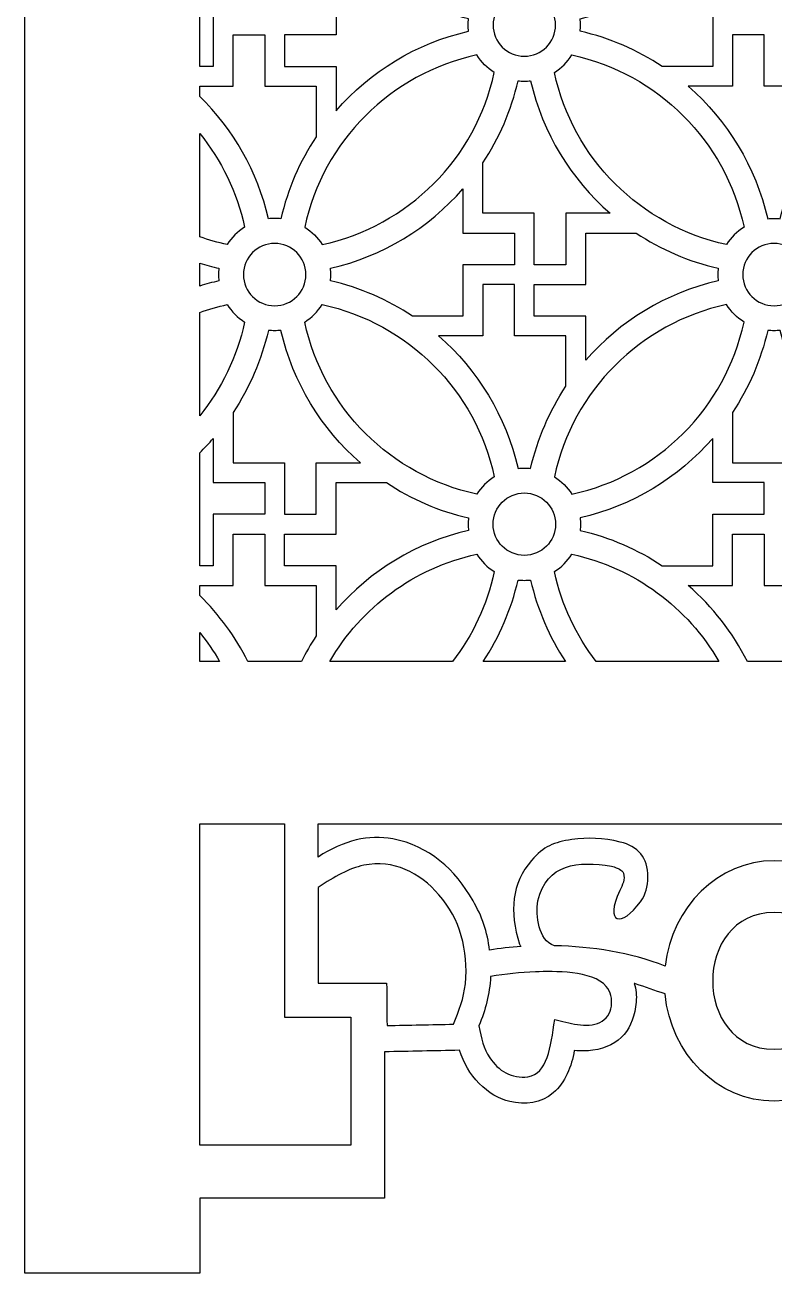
# Model space of a CAD drawing. Header units: centimetres. Extents: x -27 to -22.1, y -9 to 9.
# Drawn here: x -26.999 to -24.545, y -9 to -4.909 of the extents above; entities that cross this region are included whole.
import ezdxf

# ---------------------------------------------------------------- set-up
doc = ezdxf.new("R2010")
doc.units = ezdxf.units.CM
doc.header["$MEASUREMENT"] = 0
doc.layers.add('layer 1', color=7, linetype='Continuous')

msp = doc.modelspace()

# ---------------------------------------------------------------- linework, layer by layer
at = {"layer": 'layer 1', "color": 250}
msp.add_open_spline([(-22.09005, 8.99979), (-23.72641, 8.99979), (-25.36278, 8.99979), (-26.99914, 8.99979), (-26.99914, 8.99979), (-26.99914, 3.5307), (-26.99914, -1.93839), (-26.99914, -7.40747), (-26.99914, -7.40747), (-26.99913, -7.40747), (-26.99911, -7.40747), (-26.9991, -7.40747), (-26.9991, -7.40747), (-26.9991, -7.93839), (-26.9991, -8.4693), (-26.9991, -9.00021), (-26.9991, -9.00021), (-26.80819, -9.00021), (-26.61728, -9.00021), (-26.42637, -9.00021), (-26.42637, -9.00021), (-26.42637, -8.91839), (-26.42637, -8.83657), (-26.42637, -8.75476), (-26.42637, -8.75476), (-26.22443, -8.75476), (-26.02249, -8.75476), (-25.82055, -8.75476), (-25.82055, -8.75476), (-25.82055, -8.59488), (-25.82055, -8.43499), (-25.82055, -8.27511), (-25.82055, -8.27511), (-25.73885, -8.27348), (-25.65716, -8.27186), (-25.57546, -8.27022), (-25.57546, -8.27022), (-25.56095, -8.31159), (-25.54194, -8.34747), (-25.51038, -8.37913), (-25.51038, -8.37913), (-25.47946, -8.41014), (-25.44752, -8.4293), (-25.41001, -8.43803), (-25.41001, -8.43803), (-25.36035, -8.44958), (-25.30792, -8.44455), (-25.26805, -8.40977), (-25.26805, -8.40977), (-25.22948, -8.37612), (-25.20722, -8.32221), (-25.19923, -8.27078), (-25.19923, -8.27078), (-25.17641, -8.27309), (-25.15699, -8.27256), (-25.13868, -8.26993), (-25.13868, -8.26993), (-25.04731, -8.25686), (-25.00416, -8.19905), (-24.99645, -8.11187), (-24.99645, -8.11187), (-24.99455, -8.09051), (-24.99606, -8.06941), (-25.00284, -8.05085), (-25.00284, -8.05085), (-25.00141, -8.05121), (-24.99997, -8.05157), (-24.99854, -8.05193), (-24.99854, -8.05193), (-24.9663, -8.06308), (-24.93405, -8.07422), (-24.90182, -8.08537), (-24.90182, -8.08537), (-24.88247, -8.28292), (-24.72992, -8.43675), (-24.54457, -8.43675), (-24.54457, -8.43675), (-24.35923, -8.43675), (-24.20667, -8.28292), (-24.18733, -8.08537), (-24.18733, -8.08537), (-24.15509, -8.07422), (-24.12285, -8.06308), (-24.09061, -8.05193), (-24.09061, -8.05193), (-24.08918, -8.05157), (-24.08774, -8.05121), (-24.0863, -8.05085), (-24.0863, -8.05085), (-24.09309, -8.06941), (-24.0946, -8.09051), (-24.0927, -8.11187), (-24.0927, -8.11187), (-24.08499, -8.19905), (-24.04183, -8.25686), (-23.95047, -8.26993), (-23.95047, -8.26993), (-23.93216, -8.27256), (-23.91274, -8.27309), (-23.88992, -8.27078), (-23.88992, -8.27078), (-23.88193, -8.32221), (-23.85967, -8.37612), (-23.8211, -8.40977), (-23.8211, -8.40977), (-23.78123, -8.44455), (-23.7288, -8.44958), (-23.67914, -8.43803), (-23.67914, -8.43803), (-23.64162, -8.4293), (-23.60969, -8.41014), (-23.57878, -8.37913), (-23.57878, -8.37913), (-23.5472, -8.34747), (-23.5282, -8.31159), (-23.51369, -8.27022), (-23.51369, -8.27022), (-23.43199, -8.27186), (-23.3503, -8.27348), (-23.26859, -8.27511), (-23.26859, -8.27511), (-23.26859, -8.43499), (-23.26859, -8.59488), (-23.26859, -8.75476), (-23.26859, -8.75476), (-23.06666, -8.75476), (-22.86472, -8.75476), (-22.66277, -8.75476), (-22.66277, -8.75476), (-22.66277, -8.83657), (-22.66277, -8.91839), (-22.66277, -9.00021), (-22.66277, -9.00021), (-22.47186, -9.00021), (-22.28096, -9.00021), (-22.09005, -9.00021), (-22.09005, -9.00021), (-22.09005, -8.4693), (-22.09005, -7.93839), (-22.09005, -7.40747), (-22.09005, -7.40747), (-22.09005, -1.93839), (-22.09005, 3.5307), (-22.09005, 8.99979)], degree=3, knots=[0, 0, 0, 0, 0.027027, 0.027027, 0.027027, 0.027027, 0.0540541, 0.0540541, 0.0540541, 0.0540541, 0.0810811, 0.0810811, 0.0810811, 0.0810811, 0.1081081, 0.1081081, 0.1081081, 0.1081081, 0.1351351, 0.1351351, 0.1351351, 0.1351351, 0.1621622, 0.1621622, 0.1621622, 0.1621622, 0.1891892, 0.1891892, 0.1891892, 0.1891892, 0.2162162, 0.2162162, 0.2162162, 0.2162162, 0.2432432, 0.2432432, 0.2432432, 0.2432432, 0.2702703, 0.2702703, 0.2702703, 0.2702703, 0.2972973, 0.2972973, 0.2972973, 0.2972973, 0.3243243, 0.3243243, 0.3243243, 0.3243243, 0.3513514, 0.3513514, 0.3513514, 0.3513514, 0.3783784, 0.3783784, 0.3783784, 0.3783784, 0.4054054, 0.4054054, 0.4054054, 0.4054054, 0.4324324, 0.4324324, 0.4324324, 0.4324324, 0.4594595, 0.4594595, 0.4594595, 0.4594595, 0.4864865, 0.4864865, 0.4864865, 0.4864865, 0.5135135, 0.5135135, 0.5135135, 0.5135135, 0.5405405, 0.5405405, 0.5405405, 0.5405405, 0.5675676, 0.5675676, 0.5675676, 0.5675676, 0.5945946, 0.5945946, 0.5945946, 0.5945946, 0.6216216, 0.6216216, 0.6216216, 0.6216216, 0.6486486, 0.6486486, 0.6486486, 0.6486486, 0.6756757, 0.6756757, 0.6756757, 0.6756757, 0.7027027, 0.7027027, 0.7027027, 0.7027027, 0.7297297, 0.7297297, 0.7297297, 0.7297297, 0.7567568, 0.7567568, 0.7567568, 0.7567568, 0.7837838, 0.7837838, 0.7837838, 0.7837838, 0.8108108, 0.8108108, 0.8108108, 0.8108108, 0.8378378, 0.8378378, 0.8378378, 0.8378378, 0.8648649, 0.8648649, 0.8648649, 0.8648649, 0.8918919, 0.8918919, 0.8918919, 0.8918919, 0.9189189, 0.9189189, 0.9189189, 0.9189189, 0.9459459, 0.9459459, 0.9459459, 0.9459459, 1, 1, 1, 1], dxfattribs=at)
at = {"layer": 'layer 1', "color": 7}
for points, knots in [([(-26.42641, -4.67528), (-26.42641, -4.79869), (-26.42641, -4.9221), (-26.42641, -5.04552), (-26.42641, -5.04552), (-26.41162, -5.04552), (-26.39682, -5.04552), (-26.38203, -5.04552), (-26.38203, -5.04552), (-26.38203, -4.98929), (-26.38203, -4.93309), (-26.38203, -4.87686), (-26.38203, -4.87686), (-26.32581, -4.87686), (-26.2696, -4.87686), (-26.21339, -4.87686), (-26.21339, -4.87686), (-26.21339, -4.84228), (-26.21339, -4.80769), (-26.21339, -4.7731), (-26.21339, -4.7731), (-26.2696, -4.7731), (-26.32581, -4.7731), (-26.38203, -4.7731), (-26.38203, -4.7731), (-26.38203, -4.7248), (-26.38203, -4.6765), (-26.38203, -4.6282), (-26.38203, -4.6282), (-26.3962, -4.64447), (-26.411, -4.66017), (-26.42641, -4.67528)], [0, 0, 0, 0, 0.1111111, 0.1111111, 0.1111111, 0.1111111, 0.2222222, 0.2222222, 0.2222222, 0.2222222, 0.3333333, 0.3333333, 0.3333333, 0.3333333, 0.4444444, 0.4444444, 0.4444444, 0.4444444, 0.5555556, 0.5555556, 0.5555556, 0.5555556, 0.6666667, 0.6666667, 0.6666667, 0.6666667, 0.7777778, 0.7777778, 0.7777778, 0.7777778, 1, 1, 1, 1]), ([(-24.9108, -5.04552), (-24.85575, -5.04552), (-24.8007, -5.04552), (-24.74566, -5.04552), (-24.74566, -5.04552), (-24.74566, -4.98929), (-24.74566, -4.93309), (-24.74566, -4.87686), (-24.74566, -4.87686), (-24.68946, -4.87686), (-24.63323, -4.87686), (-24.57703, -4.87686), (-24.57703, -4.87686), (-24.57703, -4.84228), (-24.57703, -4.80769), (-24.57703, -4.7731), (-24.57703, -4.7731), (-24.63323, -4.7731), (-24.68946, -4.7731), (-24.74566, -4.7731), (-24.74566, -4.7731), (-24.74566, -4.7248), (-24.74566, -4.6765), (-24.74566, -4.6282), (-24.74566, -4.6282), (-24.85735, -4.75642), (-25.00834, -4.84951), (-25.17984, -4.8887), (-25.17984, -4.8887), (-25.17908, -4.89547), (-25.17869, -4.90234), (-25.17869, -4.9093), (-25.17869, -4.9093), (-25.17869, -4.91627), (-25.17908, -4.92313), (-25.17984, -4.92989), (-25.17984, -4.92989), (-25.08238, -4.95218), (-24.99156, -4.99188), (-24.9108, -5.04552)], [0, 0, 0, 0, 0.0909091, 0.0909091, 0.0909091, 0.0909091, 0.1818182, 0.1818182, 0.1818182, 0.1818182, 0.2727273, 0.2727273, 0.2727273, 0.2727273, 0.3636364, 0.3636364, 0.3636364, 0.3636364, 0.4545455, 0.4545455, 0.4545455, 0.4545455, 0.5454545, 0.5454545, 0.5454545, 0.5454545, 0.6363636, 0.6363636, 0.6363636, 0.6363636, 0.7272727, 0.7272727, 0.7272727, 0.7272727, 0.8181818, 0.8181818, 0.8181818, 0.8181818, 1, 1, 1, 1]), ([(-25.54686, -4.9093), (-25.54686, -4.91627), (-25.54646, -4.92313), (-25.54571, -4.92989), (-25.54571, -4.92989), (-25.71722, -4.96909), (-25.8682, -5.06218), (-25.97988, -5.1904), (-25.97988, -5.1904), (-25.97988, -5.14211), (-25.97988, -5.0938), (-25.97988, -5.04551), (-25.97988, -5.04551), (-26.0015, -5.04551), (-26.02312, -5.04551), (-26.04475, -5.04551), (-26.04475, -5.04551), (-26.04475, -5.04551), (-26.04475, -5.04552), (-26.04475, -5.04552), (-26.04475, -5.04552), (-26.07934, -5.04552), (-26.11394, -5.04552), (-26.14853, -5.04552), (-26.14853, -5.04552), (-26.14853, -5.01092), (-26.14853, -4.97632), (-26.14853, -4.94173), (-26.14853, -4.94173), (-26.09232, -4.94173), (-26.0361, -4.94173), (-25.97989, -4.94173), (-25.97989, -4.94173), (-25.97989, -4.88552), (-25.97989, -4.8293), (-25.97989, -4.7731), (-25.97989, -4.7731), (-25.92484, -4.77309), (-25.86979, -4.77309), (-25.81475, -4.77309), (-25.81475, -4.77309), (-25.73398, -4.82673), (-25.64317, -4.86643), (-25.54571, -4.8887), (-25.54571, -4.8887), (-25.54646, -4.89547), (-25.54686, -4.90234), (-25.54686, -4.9093)], [0, 0, 0, 0, 0.0769231, 0.0769231, 0.0769231, 0.0769231, 0.1538462, 0.1538462, 0.1538462, 0.1538462, 0.2307692, 0.2307692, 0.2307692, 0.2307692, 0.3076923, 0.3076923, 0.3076923, 0.3076923, 0.3846154, 0.3846154, 0.3846154, 0.3846154, 0.4615385, 0.4615385, 0.4615385, 0.4615385, 0.5384615, 0.5384615, 0.5384615, 0.5384615, 0.6153846, 0.6153846, 0.6153846, 0.6153846, 0.6923077, 0.6923077, 0.6923077, 0.6923077, 0.7692308, 0.7692308, 0.7692308, 0.7692308, 0.8461538, 0.8461538, 0.8461538, 0.8461538, 1, 1, 1, 1]), ([(-25.36278, -5.01157), (-25.41925, -5.01157), (-25.46505, -4.96577), (-25.46505, -4.9093), (-25.46505, -4.9093), (-25.46505, -4.85282), (-25.41925, -4.80703), (-25.36278, -4.80703), (-25.36278, -4.80703), (-25.3063, -4.80703), (-25.26049, -4.85282), (-25.26049, -4.9093), (-25.26049, -4.9093), (-25.26049, -4.96577), (-25.3063, -5.01157), (-25.36278, -5.01157)], [0, 0, 0, 0, 0.2, 0.2, 0.2, 0.2, 0.4, 0.4, 0.4, 0.4, 0.6, 0.6, 0.6, 0.6, 1, 1, 1, 1]), ([(-26.42641, -5.11038), (-26.42641, -5.12136), (-26.42641, -5.13234), (-26.42641, -5.14332), (-26.42641, -5.14332), (-26.31661, -5.25099), (-26.23702, -5.38937), (-26.20156, -5.54454), (-26.20156, -5.54454), (-26.1948, -5.5438), (-26.18792, -5.54339), (-26.18096, -5.54339), (-26.18096, -5.54339), (-26.17399, -5.54339), (-26.16711, -5.5438), (-26.16035, -5.54454), (-26.16035, -5.54454), (-26.13808, -5.44708), (-26.09838, -5.35628), (-26.04475, -5.27552), (-26.04475, -5.27552), (-26.04475, -5.22047), (-26.04475, -5.16543), (-26.04475, -5.11038), (-26.04475, -5.11038), (-26.10096, -5.11038), (-26.15718, -5.11038), (-26.21339, -5.11038), (-26.21339, -5.11038), (-26.21339, -5.05416), (-26.21339, -4.99795), (-26.21339, -4.94173), (-26.21339, -4.94173), (-26.24798, -4.94173), (-26.28257, -4.94173), (-26.31716, -4.94173), (-26.31716, -4.94173), (-26.31716, -4.99795), (-26.31716, -5.05416), (-26.31716, -5.11038), (-26.31716, -5.11038), (-26.35358, -5.11038), (-26.39, -5.11038), (-26.42641, -5.11038)], [0, 0, 0, 0, 0.0833333, 0.0833333, 0.0833333, 0.0833333, 0.1666667, 0.1666667, 0.1666667, 0.1666667, 0.25, 0.25, 0.25, 0.25, 0.3333333, 0.3333333, 0.3333333, 0.3333333, 0.4166667, 0.4166667, 0.4166667, 0.4166667, 0.5, 0.5, 0.5, 0.5, 0.5833333, 0.5833333, 0.5833333, 0.5833333, 0.6666667, 0.6666667, 0.6666667, 0.6666667, 0.75, 0.75, 0.75, 0.75, 0.8333333, 0.8333333, 0.8333333, 0.8333333, 1, 1, 1, 1]), ([(-24.54459, -5.54339), (-24.55156, -5.54339), (-24.55843, -5.5438), (-24.5652, -5.54454), (-24.5652, -5.54454), (-24.60439, -5.37305), (-24.69748, -5.22205), (-24.8257, -5.11038), (-24.8257, -5.11038), (-24.7774, -5.11038), (-24.7291, -5.11038), (-24.6808, -5.11038), (-24.6808, -5.11038), (-24.6808, -5.05416), (-24.6808, -4.99795), (-24.6808, -4.94173), (-24.6808, -4.94173), (-24.6462, -4.94173), (-24.61162, -4.94173), (-24.57703, -4.94173), (-24.57703, -4.94173), (-24.57703, -4.99795), (-24.57703, -5.05416), (-24.57703, -5.11038), (-24.57703, -5.11038), (-24.5208, -5.11038), (-24.4646, -5.11038), (-24.40838, -5.11038), (-24.40838, -5.11038), (-24.40838, -5.16543), (-24.40838, -5.22047), (-24.40838, -5.27552), (-24.40838, -5.27552), (-24.46201, -5.35628), (-24.50171, -5.44708), (-24.52398, -5.54454), (-24.52398, -5.54454), (-24.53076, -5.5438), (-24.53763, -5.54339), (-24.54459, -5.54339)], [0, 0, 0, 0, 0.0909091, 0.0909091, 0.0909091, 0.0909091, 0.1818182, 0.1818182, 0.1818182, 0.1818182, 0.2727273, 0.2727273, 0.2727273, 0.2727273, 0.3636364, 0.3636364, 0.3636364, 0.3636364, 0.4545455, 0.4545455, 0.4545455, 0.4545455, 0.5454545, 0.5454545, 0.5454545, 0.5454545, 0.6363636, 0.6363636, 0.6363636, 0.6363636, 0.7272727, 0.7272727, 0.7272727, 0.7272727, 0.8181818, 0.8181818, 0.8181818, 0.8181818, 1, 1, 1, 1]), ([(-25.51838, -5.00769), (-25.50377, -5.03073), (-25.48419, -5.05031), (-25.46115, -5.06491), (-25.46115, -5.06491), (-25.52179, -5.34663), (-25.74364, -5.56845), (-26.02536, -5.62909), (-26.02536, -5.62909), (-26.03996, -5.60606), (-26.05952, -5.58648), (-26.08256, -5.57188), (-26.08256, -5.57188), (-26.02193, -5.29016), (-25.80009, -5.06833), (-25.51838, -5.00769)], [0, 0, 0, 0, 0.2, 0.2, 0.2, 0.2, 0.4, 0.4, 0.4, 0.4, 0.6, 0.6, 0.6, 0.6, 1, 1, 1, 1]), ([(-25.20718, -5.00769), (-25.22178, -5.03073), (-25.24135, -5.05031), (-25.2644, -5.06491), (-25.2644, -5.06491), (-25.20376, -5.34663), (-24.98192, -5.56845), (-24.70019, -5.62909), (-24.70019, -5.62909), (-24.6856, -5.60606), (-24.66603, -5.58648), (-24.64299, -5.57188), (-24.64299, -5.57188), (-24.70362, -5.29016), (-24.92546, -5.06833), (-25.20718, -5.00769)], [0, 0, 0, 0, 0.2, 0.2, 0.2, 0.2, 0.4, 0.4, 0.4, 0.4, 0.6, 0.6, 0.6, 0.6, 1, 1, 1, 1]), ([(-25.49899, -5.3613), (-25.49899, -5.41634), (-25.49899, -5.47138), (-25.49899, -5.52642), (-25.49899, -5.52642), (-25.44277, -5.52642), (-25.38656, -5.52641), (-25.33034, -5.52641), (-25.33034, -5.52641), (-25.33034, -5.58263), (-25.33034, -5.63884), (-25.33034, -5.69505), (-25.33034, -5.69505), (-25.29575, -5.69506), (-25.26115, -5.69506), (-25.22657, -5.69506), (-25.22657, -5.69506), (-25.22657, -5.66046), (-25.22657, -5.62587), (-25.22657, -5.59127), (-25.22657, -5.59127), (-25.22657, -5.59127), (-25.22657, -5.59127), (-25.22657, -5.59127), (-25.22657, -5.59127), (-25.22657, -5.56966), (-25.22657, -5.54803), (-25.22657, -5.52641), (-25.22657, -5.52641), (-25.17827, -5.52641), (-25.12998, -5.52641), (-25.08168, -5.52641), (-25.08168, -5.52641), (-25.2099, -5.41473), (-25.30299, -5.26374), (-25.34218, -5.09224), (-25.34218, -5.09224), (-25.34895, -5.093), (-25.35582, -5.09339), (-25.36278, -5.09339), (-25.36278, -5.09339), (-25.36974, -5.09339), (-25.3766, -5.093), (-25.38337, -5.09224), (-25.38337, -5.09224), (-25.40563, -5.18971), (-25.44534, -5.28053), (-25.49899, -5.3613)], [0, 0, 0, 0, 0.0769231, 0.0769231, 0.0769231, 0.0769231, 0.1538462, 0.1538462, 0.1538462, 0.1538462, 0.2307692, 0.2307692, 0.2307692, 0.2307692, 0.3076923, 0.3076923, 0.3076923, 0.3076923, 0.3846154, 0.3846154, 0.3846154, 0.3846154, 0.4615385, 0.4615385, 0.4615385, 0.4615385, 0.5384615, 0.5384615, 0.5384615, 0.5384615, 0.6153846, 0.6153846, 0.6153846, 0.6153846, 0.6923077, 0.6923077, 0.6923077, 0.6923077, 0.7692308, 0.7692308, 0.7692308, 0.7692308, 0.8461538, 0.8461538, 0.8461538, 0.8461538, 1, 1, 1, 1]), ([(-26.42641, -5.26481), (-26.42641, -5.37776), (-26.42641, -5.49071), (-26.42641, -5.60365), (-26.42641, -5.60365), (-26.39727, -5.61396), (-26.36726, -5.62248), (-26.33656, -5.62909), (-26.33656, -5.62909), (-26.32196, -5.60606), (-26.30239, -5.58648), (-26.27935, -5.57188), (-26.27935, -5.57188), (-26.304, -5.45737), (-26.35529, -5.35273), (-26.42641, -5.26481)], [0, 0, 0, 0, 0.2, 0.2, 0.2, 0.2, 0.4, 0.4, 0.4, 0.4, 0.6, 0.6, 0.6, 0.6, 1, 1, 1, 1]), ([(-25.72897, -5.86369), (-25.67393, -5.86369), (-25.61888, -5.86369), (-25.56384, -5.86369), (-25.56384, -5.86369), (-25.56384, -5.80748), (-25.56384, -5.75126), (-25.56384, -5.69505), (-25.56384, -5.69505), (-25.50763, -5.69505), (-25.45141, -5.69505), (-25.3952, -5.69505), (-25.3952, -5.69505), (-25.3952, -5.66046), (-25.3952, -5.62587), (-25.3952, -5.59127), (-25.3952, -5.59127), (-25.45141, -5.59127), (-25.50763, -5.59127), (-25.56384, -5.59127), (-25.56384, -5.59127), (-25.56384, -5.54298), (-25.56384, -5.49468), (-25.56384, -5.4464), (-25.56384, -5.4464), (-25.67553, -5.57461), (-25.82652, -5.6677), (-25.99802, -5.70688), (-25.99802, -5.70688), (-25.99727, -5.71365), (-25.99687, -5.72052), (-25.99687, -5.72748), (-25.99687, -5.72748), (-25.99687, -5.73445), (-25.99727, -5.74132), (-25.99802, -5.74808), (-25.99802, -5.74808), (-25.90056, -5.77035), (-25.80973, -5.81006), (-25.72897, -5.86369)], [0, 0, 0, 0, 0.0909091, 0.0909091, 0.0909091, 0.0909091, 0.1818182, 0.1818182, 0.1818182, 0.1818182, 0.2727273, 0.2727273, 0.2727273, 0.2727273, 0.3636364, 0.3636364, 0.3636364, 0.3636364, 0.4545455, 0.4545455, 0.4545455, 0.4545455, 0.5454545, 0.5454545, 0.5454545, 0.5454545, 0.6363636, 0.6363636, 0.6363636, 0.6363636, 0.7272727, 0.7272727, 0.7272727, 0.7272727, 0.8181818, 0.8181818, 0.8181818, 0.8181818, 1, 1, 1, 1]), ([(-24.99657, -5.59127), (-25.05161, -5.59127), (-25.10666, -5.59127), (-25.1617, -5.59127), (-25.1617, -5.59127), (-25.1617, -5.64749), (-25.1617, -5.7037), (-25.1617, -5.75992), (-25.1617, -5.75992), (-25.21792, -5.75992), (-25.27413, -5.75992), (-25.33034, -5.75992), (-25.33034, -5.75992), (-25.33034, -5.79451), (-25.33034, -5.8291), (-25.33034, -5.86369), (-25.33034, -5.86369), (-25.29575, -5.86369), (-25.26115, -5.86369), (-25.22657, -5.86369), (-25.22657, -5.86369), (-25.22657, -5.86369), (-25.22657, -5.86369), (-25.22657, -5.86369), (-25.22657, -5.86369), (-25.20495, -5.86369), (-25.18332, -5.86369), (-25.1617, -5.86369), (-25.1617, -5.86369), (-25.1617, -5.91198), (-25.1617, -5.96028), (-25.1617, -6.00857), (-25.1617, -6.00857), (-25.05001, -5.88035), (-24.89903, -5.78727), (-24.72753, -5.74808), (-24.72753, -5.74808), (-24.72828, -5.74132), (-24.72868, -5.73445), (-24.72868, -5.72748), (-24.72868, -5.72748), (-24.72868, -5.72052), (-24.72828, -5.71365), (-24.72753, -5.70688), (-24.72753, -5.70688), (-24.825, -5.68461), (-24.91581, -5.64491), (-24.99657, -5.59127)], [0, 0, 0, 0, 0.0769231, 0.0769231, 0.0769231, 0.0769231, 0.1538462, 0.1538462, 0.1538462, 0.1538462, 0.2307692, 0.2307692, 0.2307692, 0.2307692, 0.3076923, 0.3076923, 0.3076923, 0.3076923, 0.3846154, 0.3846154, 0.3846154, 0.3846154, 0.4615385, 0.4615385, 0.4615385, 0.4615385, 0.5384615, 0.5384615, 0.5384615, 0.5384615, 0.6153846, 0.6153846, 0.6153846, 0.6153846, 0.6923077, 0.6923077, 0.6923077, 0.6923077, 0.7692308, 0.7692308, 0.7692308, 0.7692308, 0.8461538, 0.8461538, 0.8461538, 0.8461538, 1, 1, 1, 1]), ([(-26.18096, -5.62521), (-26.12448, -5.62521), (-26.07869, -5.67101), (-26.07869, -5.72748), (-26.07869, -5.72748), (-26.07869, -5.78395), (-26.12448, -5.82976), (-26.18096, -5.82976), (-26.18096, -5.82976), (-26.23743, -5.82976), (-26.28323, -5.78395), (-26.28323, -5.72748), (-26.28323, -5.72748), (-26.28323, -5.67101), (-26.23743, -5.62521), (-26.18096, -5.62521)], [0, 0, 0, 0, 0.2, 0.2, 0.2, 0.2, 0.4, 0.4, 0.4, 0.4, 0.6, 0.6, 0.6, 0.6, 1, 1, 1, 1]), ([(-24.54459, -5.82976), (-24.60107, -5.82976), (-24.64686, -5.78395), (-24.64686, -5.72748), (-24.64686, -5.72748), (-24.64686, -5.67101), (-24.60107, -5.62521), (-24.54459, -5.62521), (-24.54459, -5.62521), (-24.48812, -5.62521), (-24.44232, -5.67101), (-24.44232, -5.72748), (-24.44232, -5.72748), (-24.44232, -5.78395), (-24.48812, -5.82976), (-24.54459, -5.82976)], [0, 0, 0, 0, 0.2, 0.2, 0.2, 0.2, 0.4, 0.4, 0.4, 0.4, 0.6, 0.6, 0.6, 0.6, 1, 1, 1, 1]), ([(-26.42641, -5.68994), (-26.42641, -5.71497), (-26.42641, -5.73999), (-26.42641, -5.76502), (-26.42641, -5.76502), (-26.40591, -5.75858), (-26.38506, -5.75292), (-26.3639, -5.74808), (-26.3639, -5.74808), (-26.36465, -5.74132), (-26.36505, -5.73445), (-26.36505, -5.72748), (-26.36505, -5.72748), (-26.36505, -5.72052), (-26.36465, -5.71365), (-26.3639, -5.70688), (-26.3639, -5.70688), (-26.38506, -5.70205), (-26.40591, -5.69638), (-26.42641, -5.68994)], [0, 0, 0, 0, 0.1666667, 0.1666667, 0.1666667, 0.1666667, 0.3333333, 0.3333333, 0.3333333, 0.3333333, 0.5, 0.5, 0.5, 0.5, 0.6666667, 0.6666667, 0.6666667, 0.6666667, 1, 1, 1, 1]), ([(-25.36278, -6.36157), (-25.36974, -6.36157), (-25.3766, -6.36198), (-25.38337, -6.36273), (-25.38337, -6.36273), (-25.42256, -6.19122), (-25.51564, -6.04024), (-25.64386, -5.92856), (-25.64386, -5.92856), (-25.59557, -5.92856), (-25.54727, -5.92856), (-25.49899, -5.92856), (-25.49899, -5.92856), (-25.49899, -5.87234), (-25.49899, -5.81613), (-25.49899, -5.75992), (-25.49899, -5.75992), (-25.46439, -5.75992), (-25.4298, -5.75992), (-25.3952, -5.75992), (-25.3952, -5.75992), (-25.3952, -5.81613), (-25.3952, -5.87234), (-25.3952, -5.92856), (-25.3952, -5.92856), (-25.33899, -5.92856), (-25.28278, -5.92856), (-25.22657, -5.92856), (-25.22657, -5.92856), (-25.22657, -5.98359), (-25.22657, -6.03864), (-25.22657, -6.09367), (-25.22657, -6.09367), (-25.2802, -6.17445), (-25.31991, -6.26526), (-25.34218, -6.36273), (-25.34218, -6.36273), (-25.34895, -6.36198), (-25.35582, -6.36157), (-25.36278, -6.36157)], [0, 0, 0, 0, 0.0909091, 0.0909091, 0.0909091, 0.0909091, 0.1818182, 0.1818182, 0.1818182, 0.1818182, 0.2727273, 0.2727273, 0.2727273, 0.2727273, 0.3636364, 0.3636364, 0.3636364, 0.3636364, 0.4545455, 0.4545455, 0.4545455, 0.4545455, 0.5454545, 0.5454545, 0.5454545, 0.5454545, 0.6363636, 0.6363636, 0.6363636, 0.6363636, 0.7272727, 0.7272727, 0.7272727, 0.7272727, 0.8181818, 0.8181818, 0.8181818, 0.8181818, 1, 1, 1, 1]), ([(-26.42641, -5.85132), (-26.42641, -5.96426), (-26.42641, -6.07721), (-26.42641, -6.19015), (-26.42641, -6.19015), (-26.35529, -6.10223), (-26.304, -5.9976), (-26.27935, -5.88308), (-26.27935, -5.88308), (-26.30239, -5.86848), (-26.32196, -5.8489), (-26.33656, -5.82587), (-26.33656, -5.82587), (-26.36726, -5.83248), (-26.39727, -5.841), (-26.42641, -5.85132)], [0, 0, 0, 0, 0.2, 0.2, 0.2, 0.2, 0.4, 0.4, 0.4, 0.4, 0.6, 0.6, 0.6, 0.6, 1, 1, 1, 1]), ([(-25.51838, -6.44728), (-25.50377, -6.42423), (-25.48419, -6.40466), (-25.46115, -6.39006), (-25.46115, -6.39006), (-25.52179, -6.10834), (-25.74364, -5.88651), (-26.02536, -5.82587), (-26.02536, -5.82587), (-26.03996, -5.8489), (-26.05952, -5.86848), (-26.08256, -5.88308), (-26.08256, -5.88308), (-26.02193, -6.1648), (-25.80009, -6.38664), (-25.51838, -6.44728)], [0, 0, 0, 0, 0.2, 0.2, 0.2, 0.2, 0.4, 0.4, 0.4, 0.4, 0.6, 0.6, 0.6, 0.6, 1, 1, 1, 1]), ([(-25.20718, -6.44728), (-25.22178, -6.42423), (-25.24135, -6.40466), (-25.2644, -6.39006), (-25.2644, -6.39006), (-25.20376, -6.10834), (-24.98192, -5.88651), (-24.70019, -5.82587), (-24.70019, -5.82587), (-24.6856, -5.8489), (-24.66603, -5.86848), (-24.64299, -5.88308), (-24.64299, -5.88308), (-24.70362, -6.1648), (-24.92546, -6.38664), (-25.20718, -6.44728)], [0, 0, 0, 0, 0.2, 0.2, 0.2, 0.2, 0.4, 0.4, 0.4, 0.4, 0.6, 0.6, 0.6, 0.6, 1, 1, 1, 1]), ([(-25.89986, -6.3446), (-25.94815, -6.3446), (-25.99645, -6.3446), (-26.04475, -6.3446), (-26.04475, -6.3446), (-26.04475, -6.36621), (-26.04475, -6.38784), (-26.04475, -6.40946), (-26.04475, -6.40946), (-26.04475, -6.40946), (-26.04475, -6.40946), (-26.04475, -6.40946), (-26.04475, -6.40946), (-26.04475, -6.44405), (-26.04475, -6.47864), (-26.04475, -6.51324), (-26.04475, -6.51324), (-26.07934, -6.51324), (-26.11394, -6.51324), (-26.14853, -6.51324), (-26.14853, -6.51324), (-26.14853, -6.45702), (-26.14853, -6.40081), (-26.14853, -6.3446), (-26.14853, -6.3446), (-26.20474, -6.3446), (-26.26095, -6.3446), (-26.31716, -6.3446), (-26.31716, -6.3446), (-26.31716, -6.28954), (-26.31716, -6.23451), (-26.31716, -6.17945), (-26.31716, -6.17945), (-26.26353, -6.09869), (-26.22384, -6.00788), (-26.20156, -5.91042), (-26.20156, -5.91042), (-26.1948, -5.91117), (-26.18792, -5.91157), (-26.18096, -5.91157), (-26.18096, -5.91157), (-26.17399, -5.91157), (-26.16711, -5.91117), (-26.16035, -5.91042), (-26.16035, -5.91042), (-26.12116, -6.08192), (-26.02807, -6.23291), (-25.89986, -6.3446)], [0, 0, 0, 0, 0.0769231, 0.0769231, 0.0769231, 0.0769231, 0.1538462, 0.1538462, 0.1538462, 0.1538462, 0.2307692, 0.2307692, 0.2307692, 0.2307692, 0.3076923, 0.3076923, 0.3076923, 0.3076923, 0.3846154, 0.3846154, 0.3846154, 0.3846154, 0.4615385, 0.4615385, 0.4615385, 0.4615385, 0.5384615, 0.5384615, 0.5384615, 0.5384615, 0.6153846, 0.6153846, 0.6153846, 0.6153846, 0.6923077, 0.6923077, 0.6923077, 0.6923077, 0.7692308, 0.7692308, 0.7692308, 0.7692308, 0.8461538, 0.8461538, 0.8461538, 0.8461538, 1, 1, 1, 1]), ([(-24.26349, -6.3446), (-24.31179, -6.3446), (-24.36009, -6.3446), (-24.40838, -6.3446), (-24.40838, -6.3446), (-24.40838, -6.36621), (-24.40838, -6.38784), (-24.40838, -6.40946), (-24.40838, -6.40946), (-24.40838, -6.40946), (-24.40838, -6.40946), (-24.40838, -6.40946), (-24.40838, -6.40946), (-24.40838, -6.44405), (-24.40838, -6.47864), (-24.40838, -6.51324), (-24.40838, -6.51324), (-24.44298, -6.51324), (-24.47757, -6.51324), (-24.51216, -6.51324), (-24.51216, -6.51324), (-24.51216, -6.45702), (-24.51216, -6.40081), (-24.51216, -6.3446), (-24.51216, -6.3446), (-24.56838, -6.3446), (-24.62459, -6.3446), (-24.68079, -6.3446), (-24.68079, -6.3446), (-24.6808, -6.28954), (-24.6808, -6.23451), (-24.6808, -6.17945), (-24.6808, -6.17945), (-24.62717, -6.09869), (-24.58747, -6.00788), (-24.5652, -5.91042), (-24.5652, -5.91042), (-24.55843, -5.91117), (-24.55156, -5.91157), (-24.54459, -5.91157), (-24.54459, -5.91157), (-24.53763, -5.91157), (-24.53076, -5.91117), (-24.52398, -5.91042), (-24.52398, -5.91042), (-24.4848, -6.08192), (-24.39171, -6.23291), (-24.26349, -6.3446)], [0, 0, 0, 0, 0.0769231, 0.0769231, 0.0769231, 0.0769231, 0.1538462, 0.1538462, 0.1538462, 0.1538462, 0.2307692, 0.2307692, 0.2307692, 0.2307692, 0.3076923, 0.3076923, 0.3076923, 0.3076923, 0.3846154, 0.3846154, 0.3846154, 0.3846154, 0.4615385, 0.4615385, 0.4615385, 0.4615385, 0.5384615, 0.5384615, 0.5384615, 0.5384615, 0.6153846, 0.6153846, 0.6153846, 0.6153846, 0.6923077, 0.6923077, 0.6923077, 0.6923077, 0.7692308, 0.7692308, 0.7692308, 0.7692308, 0.8461538, 0.8461538, 0.8461538, 0.8461538, 1, 1, 1, 1]), ([(-26.42641, -6.31164), (-26.42641, -6.43505), (-26.42641, -6.55847), (-26.42641, -6.68187), (-26.42641, -6.68187), (-26.41162, -6.68187), (-26.39682, -6.68187), (-26.38203, -6.68187), (-26.38203, -6.68187), (-26.38203, -6.62566), (-26.38203, -6.56945), (-26.38203, -6.51324), (-26.38203, -6.51324), (-26.32581, -6.51324), (-26.2696, -6.51324), (-26.21339, -6.51324), (-26.21339, -6.51324), (-26.21339, -6.47864), (-26.21339, -6.44405), (-26.21339, -6.40946), (-26.21339, -6.40946), (-26.2696, -6.40946), (-26.32581, -6.40946), (-26.38203, -6.40946), (-26.38203, -6.40946), (-26.38203, -6.36116), (-26.38203, -6.31287), (-26.38203, -6.26456), (-26.38203, -6.26456), (-26.3962, -6.28083), (-26.411, -6.29654), (-26.42641, -6.31164)], [0, 0, 0, 0, 0.1111111, 0.1111111, 0.1111111, 0.1111111, 0.2222222, 0.2222222, 0.2222222, 0.2222222, 0.3333333, 0.3333333, 0.3333333, 0.3333333, 0.4444444, 0.4444444, 0.4444444, 0.4444444, 0.5555556, 0.5555556, 0.5555556, 0.5555556, 0.6666667, 0.6666667, 0.6666667, 0.6666667, 0.7777778, 0.7777778, 0.7777778, 0.7777778, 1, 1, 1, 1]), ([(-24.74566, -6.26456), (-24.74566, -6.31287), (-24.74566, -6.36116), (-24.74566, -6.40946), (-24.74566, -6.40946), (-24.68946, -6.40946), (-24.63323, -6.40946), (-24.57703, -6.40946), (-24.57703, -6.40946), (-24.57703, -6.44405), (-24.57703, -6.47864), (-24.57703, -6.51324), (-24.57703, -6.51324), (-24.63323, -6.51324), (-24.68946, -6.51324), (-24.74566, -6.51324), (-24.74566, -6.51324), (-24.74566, -6.56945), (-24.74566, -6.62566), (-24.74566, -6.68187), (-24.74566, -6.68187), (-24.8007, -6.68187), (-24.85575, -6.68187), (-24.9108, -6.68187), (-24.9108, -6.68187), (-24.99156, -6.62823), (-25.08238, -6.58853), (-25.17984, -6.56626), (-25.17984, -6.56626), (-25.17908, -6.5595), (-25.17869, -6.55263), (-25.17869, -6.54566), (-25.17869, -6.54566), (-25.17869, -6.5387), (-25.17908, -6.53183), (-25.17984, -6.52507), (-25.17984, -6.52507), (-25.00834, -6.48588), (-24.85735, -6.39279), (-24.74566, -6.26456)], [0, 0, 0, 0, 0.0909091, 0.0909091, 0.0909091, 0.0909091, 0.1818182, 0.1818182, 0.1818182, 0.1818182, 0.2727273, 0.2727273, 0.2727273, 0.2727273, 0.3636364, 0.3636364, 0.3636364, 0.3636364, 0.4545455, 0.4545455, 0.4545455, 0.4545455, 0.5454545, 0.5454545, 0.5454545, 0.5454545, 0.6363636, 0.6363636, 0.6363636, 0.6363636, 0.7272727, 0.7272727, 0.7272727, 0.7272727, 0.8181818, 0.8181818, 0.8181818, 0.8181818, 1, 1, 1, 1]), ([(-25.54686, -6.54566), (-25.54686, -6.5387), (-25.54646, -6.53183), (-25.54571, -6.52507), (-25.54571, -6.52507), (-25.64317, -6.50279), (-25.73398, -6.4631), (-25.81475, -6.40945), (-25.81475, -6.40945), (-25.86979, -6.40945), (-25.92484, -6.40946), (-25.97989, -6.40946), (-25.97989, -6.40946), (-25.97989, -6.46567), (-25.97989, -6.52188), (-25.97989, -6.5781), (-25.97989, -6.5781), (-26.0361, -6.5781), (-26.09232, -6.5781), (-26.14853, -6.5781), (-26.14853, -6.5781), (-26.14853, -6.61268), (-26.14853, -6.64728), (-26.14853, -6.68187), (-26.14853, -6.68187), (-26.11394, -6.68187), (-26.07934, -6.68187), (-26.04475, -6.68187), (-26.04475, -6.68187), (-26.04475, -6.68187), (-26.04475, -6.68187), (-26.04475, -6.68187), (-26.04475, -6.68187), (-26.02312, -6.68187), (-26.0015, -6.68187), (-25.97988, -6.68187), (-25.97988, -6.68187), (-25.97988, -6.73017), (-25.97988, -6.77847), (-25.97988, -6.82677), (-25.97988, -6.82677), (-25.8682, -6.69854), (-25.71722, -6.60545), (-25.54571, -6.56626), (-25.54571, -6.56626), (-25.54646, -6.5595), (-25.54686, -6.55263), (-25.54686, -6.54566)], [0, 0, 0, 0, 0.0769231, 0.0769231, 0.0769231, 0.0769231, 0.1538462, 0.1538462, 0.1538462, 0.1538462, 0.2307692, 0.2307692, 0.2307692, 0.2307692, 0.3076923, 0.3076923, 0.3076923, 0.3076923, 0.3846154, 0.3846154, 0.3846154, 0.3846154, 0.4615385, 0.4615385, 0.4615385, 0.4615385, 0.5384615, 0.5384615, 0.5384615, 0.5384615, 0.6153846, 0.6153846, 0.6153846, 0.6153846, 0.6923077, 0.6923077, 0.6923077, 0.6923077, 0.7692308, 0.7692308, 0.7692308, 0.7692308, 0.8461538, 0.8461538, 0.8461538, 0.8461538, 1, 1, 1, 1]), ([(-25.26049, -6.54566), (-25.26049, -6.48919), (-25.3063, -6.44339), (-25.36278, -6.44339), (-25.36278, -6.44339), (-25.41925, -6.44339), (-25.46505, -6.48919), (-25.46505, -6.54566), (-25.46505, -6.54566), (-25.46505, -6.60214), (-25.41925, -6.64793), (-25.36278, -6.64793), (-25.36278, -6.64793), (-25.3063, -6.64793), (-25.26049, -6.60214), (-25.26049, -6.54566)], [0, 0, 0, 0, 0.2, 0.2, 0.2, 0.2, 0.4, 0.4, 0.4, 0.4, 0.6, 0.6, 0.6, 0.6, 1, 1, 1, 1]), ([(-26.42641, -6.74674), (-26.42641, -6.75772), (-26.42641, -6.76871), (-26.42641, -6.77968), (-26.42641, -6.77968), (-26.36263, -6.84222), (-26.30905, -6.91513), (-26.26839, -6.99567), (-26.26839, -6.99567), (-26.21009, -6.99567), (-26.1518, -6.99567), (-26.0935, -6.99567), (-26.0935, -6.99567), (-26.07888, -6.96671), (-26.06259, -6.93874), (-26.04475, -6.91188), (-26.04475, -6.91188), (-26.04475, -6.85683), (-26.04475, -6.80178), (-26.04475, -6.74674), (-26.04475, -6.74674), (-26.10096, -6.74674), (-26.15718, -6.74674), (-26.21339, -6.74674), (-26.21339, -6.74674), (-26.21339, -6.69052), (-26.21339, -6.63431), (-26.21339, -6.5781), (-26.21339, -6.5781), (-26.24798, -6.5781), (-26.28257, -6.5781), (-26.31716, -6.5781), (-26.31716, -6.5781), (-26.31716, -6.63431), (-26.31716, -6.69052), (-26.31716, -6.74674), (-26.31716, -6.74674), (-26.35358, -6.74674), (-26.39, -6.74674), (-26.42641, -6.74674)], [0, 0, 0, 0, 0.0909091, 0.0909091, 0.0909091, 0.0909091, 0.1818182, 0.1818182, 0.1818182, 0.1818182, 0.2727273, 0.2727273, 0.2727273, 0.2727273, 0.3636364, 0.3636364, 0.3636364, 0.3636364, 0.4545455, 0.4545455, 0.4545455, 0.4545455, 0.5454545, 0.5454545, 0.5454545, 0.5454545, 0.6363636, 0.6363636, 0.6363636, 0.6363636, 0.7272727, 0.7272727, 0.7272727, 0.7272727, 0.8181818, 0.8181818, 0.8181818, 0.8181818, 1, 1, 1, 1]), ([(-24.63203, -6.99567), (-24.57373, -6.99567), (-24.51543, -6.99567), (-24.45713, -6.99567), (-24.45713, -6.99567), (-24.44251, -6.96671), (-24.42622, -6.93874), (-24.40838, -6.91188), (-24.40838, -6.91188), (-24.40838, -6.85683), (-24.40838, -6.80178), (-24.40838, -6.74674), (-24.40838, -6.74674), (-24.4646, -6.74674), (-24.5208, -6.74674), (-24.57703, -6.74674), (-24.57703, -6.74674), (-24.57703, -6.69052), (-24.57703, -6.63431), (-24.57703, -6.5781), (-24.57703, -6.5781), (-24.61162, -6.5781), (-24.6462, -6.5781), (-24.6808, -6.5781), (-24.6808, -6.5781), (-24.6808, -6.63431), (-24.6808, -6.69052), (-24.6808, -6.74674), (-24.6808, -6.74674), (-24.7291, -6.74674), (-24.7774, -6.74674), (-24.8257, -6.74674), (-24.8257, -6.74674), (-24.7461, -6.81607), (-24.68006, -6.90053), (-24.63203, -6.99567)], [0, 0, 0, 0, 0.1, 0.1, 0.1, 0.1, 0.2, 0.2, 0.2, 0.2, 0.3, 0.3, 0.3, 0.3, 0.4, 0.4, 0.4, 0.4, 0.5, 0.5, 0.5, 0.5, 0.6, 0.6, 0.6, 0.6, 0.7, 0.7, 0.7, 0.7, 0.8, 0.8, 0.8, 0.8, 1, 1, 1, 1]), ([(-26.00046, -6.99567), (-25.86638, -6.99567), (-25.7323, -6.99567), (-25.59821, -6.99567), (-25.59821, -6.99567), (-25.53229, -6.91042), (-25.48464, -6.81035), (-25.46115, -6.70127), (-25.46115, -6.70127), (-25.48419, -6.68668), (-25.50377, -6.66709), (-25.51838, -6.64405), (-25.51838, -6.64405), (-25.72422, -6.68836), (-25.89808, -6.81875), (-26.00046, -6.99567)], [0, 0, 0, 0, 0.2, 0.2, 0.2, 0.2, 0.4, 0.4, 0.4, 0.4, 0.6, 0.6, 0.6, 0.6, 1, 1, 1, 1]), ([(-25.12733, -6.99567), (-24.99325, -6.99567), (-24.85917, -6.99567), (-24.72509, -6.99567), (-24.72509, -6.99567), (-24.82746, -6.81875), (-25.00133, -6.68836), (-25.20718, -6.64405), (-25.20718, -6.64405), (-25.22178, -6.66709), (-25.24135, -6.68668), (-25.2644, -6.70127), (-25.2644, -6.70127), (-25.24092, -6.81035), (-25.19326, -6.91042), (-25.12733, -6.99567)], [0, 0, 0, 0, 0.2, 0.2, 0.2, 0.2, 0.4, 0.4, 0.4, 0.4, 0.6, 0.6, 0.6, 0.6, 1, 1, 1, 1]), ([(-25.49767, -6.99567), (-25.40775, -6.99567), (-25.31783, -6.99567), (-25.22792, -6.99567), (-25.22792, -6.99567), (-25.28089, -6.9154), (-25.3201, -6.82526), (-25.34218, -6.72861), (-25.34218, -6.72861), (-25.34895, -6.72936), (-25.35582, -6.72975), (-25.36278, -6.72975), (-25.36278, -6.72975), (-25.36974, -6.72975), (-25.3766, -6.72936), (-25.38337, -6.72861), (-25.38337, -6.72861), (-25.40546, -6.82527), (-25.4447, -6.91539), (-25.49767, -6.99567)], [0, 0, 0, 0, 0.1666667, 0.1666667, 0.1666667, 0.1666667, 0.3333333, 0.3333333, 0.3333333, 0.3333333, 0.5, 0.5, 0.5, 0.5, 0.6666667, 0.6666667, 0.6666667, 0.6666667, 1, 1, 1, 1]), ([(-26.42641, -6.90117), (-26.42641, -6.93267), (-26.42641, -6.96416), (-26.42641, -6.99567), (-26.42641, -6.99567), (-26.40476, -6.99567), (-26.3831, -6.99567), (-26.36145, -6.99567), (-26.36145, -6.99567), (-26.38068, -6.96244), (-26.4024, -6.93085), (-26.42641, -6.90117)], [0, 0, 0, 0, 0.25, 0.25, 0.25, 0.25, 0.5, 0.5, 0.5, 0.5, 1, 1, 1, 1]), ([(-26.14917, -7.52748), (-26.24157, -7.52748), (-26.33397, -7.52748), (-26.42637, -7.52748), (-26.42637, -7.52748), (-26.42637, -7.87868), (-26.42637, -8.22987), (-26.42637, -8.58106), (-26.42637, -8.58106), (-26.26123, -8.58106), (-26.09608, -8.58106), (-25.93094, -8.58106), (-25.93094, -8.58106), (-25.93094, -8.4411), (-25.93094, -8.30114), (-25.93094, -8.16118), (-25.93094, -8.16118), (-26.00867, -8.16118), (-26.07128, -8.16118), (-26.14917, -8.16118), (-26.14917, -8.16118), (-26.14917, -7.94995), (-26.14917, -7.73871), (-26.14917, -7.52748)], [0, 0, 0, 0, 0.1428571, 0.1428571, 0.1428571, 0.1428571, 0.2857143, 0.2857143, 0.2857143, 0.2857143, 0.4285714, 0.4285714, 0.4285714, 0.4285714, 0.5714286, 0.5714286, 0.5714286, 0.5714286, 0.7142857, 0.7142857, 0.7142857, 0.7142857, 1, 1, 1, 1]), ([(-24.54457, -7.52748), (-25.04265, -7.52748), (-25.54071, -7.52748), (-26.03878, -7.52748), (-26.03878, -7.52748), (-26.03878, -7.56386), (-26.03878, -7.60025), (-26.03878, -7.63663), (-26.03878, -7.63663), (-25.95362, -7.58108), (-25.87336, -7.56259), (-25.79351, -7.5775), (-25.79351, -7.5775), (-25.67425, -7.59976), (-25.58999, -7.67784), (-25.53092, -7.77994), (-25.53092, -7.77994), (-25.50236, -7.82932), (-25.48265, -7.88343), (-25.47713, -7.9419), (-25.47713, -7.9419), (-25.44295, -7.93619), (-25.40833, -7.93215), (-25.37376, -7.92987), (-25.37376, -7.92987), (-25.37531, -7.92733), (-25.37686, -7.92478), (-25.37842, -7.92224), (-25.37842, -7.92224), (-25.41182, -7.81398), (-25.4051, -7.72374), (-25.33888, -7.6476), (-25.33888, -7.6476), (-25.29893, -7.60167), (-25.26627, -7.58778), (-25.20675, -7.57913), (-25.20675, -7.57913), (-25.15524, -7.57164), (-25.10405, -7.57384), (-25.04884, -7.58745), (-25.04884, -7.58745), (-24.99093, -7.60172), (-24.95762, -7.63898), (-24.95811, -7.70158), (-24.95811, -7.70158), (-24.95836, -7.73496), (-24.96337, -7.75616), (-24.98246, -7.78295), (-24.98246, -7.78295), (-25.04427, -7.86972), (-25.10082, -7.85503), (-25.05025, -7.74655), (-25.05025, -7.74655), (-25.04198, -7.7288), (-25.03047, -7.70993), (-25.03836, -7.68938), (-25.03836, -7.68938), (-25.04251, -7.67857), (-25.05393, -7.6741), (-25.07685, -7.66629), (-25.07685, -7.66629), (-25.18798, -7.64968), (-25.28786, -7.65676), (-25.31898, -7.7807), (-25.31898, -7.7807), (-25.32515, -7.82889), (-25.31839, -7.90866), (-25.2638, -7.92726), (-25.2638, -7.92726), (-25.14162, -7.93019), (-25.015, -7.94952), (-24.90115, -7.99418), (-24.90115, -7.99418), (-24.87926, -7.79955), (-24.72799, -7.64874), (-24.54457, -7.64874), (-24.54457, -7.64874), (-24.36115, -7.64874), (-24.20989, -7.79955), (-24.188, -7.99418), (-24.188, -7.99418), (-24.07415, -7.94952), (-23.94753, -7.93019), (-23.82535, -7.92726), (-23.82535, -7.92726), (-23.77076, -7.90866), (-23.76399, -7.82889), (-23.77017, -7.7807), (-23.77017, -7.7807), (-23.80129, -7.65676), (-23.90117, -7.64968), (-24.01229, -7.66629), (-24.01229, -7.66629), (-24.03521, -7.6741), (-24.04664, -7.67857), (-24.05079, -7.68938), (-24.05079, -7.68938), (-24.05868, -7.70993), (-24.04717, -7.7288), (-24.0389, -7.74655), (-24.0389, -7.74655), (-23.98833, -7.85503), (-24.04488, -7.86972), (-24.10669, -7.78295), (-24.10669, -7.78295), (-24.12577, -7.75616), (-24.13078, -7.73496), (-24.13104, -7.70158), (-24.13104, -7.70158), (-24.13153, -7.63898), (-24.09822, -7.60172), (-24.04031, -7.58745), (-24.04031, -7.58745), (-23.9851, -7.57384), (-23.93391, -7.57164), (-23.8824, -7.57913), (-23.8824, -7.57913), (-23.82288, -7.58778), (-23.79022, -7.60167), (-23.75026, -7.6476), (-23.75026, -7.6476), (-23.68405, -7.72374), (-23.67733, -7.81398), (-23.71073, -7.92224), (-23.71073, -7.92224), (-23.71229, -7.92478), (-23.71384, -7.92733), (-23.71539, -7.92987), (-23.71539, -7.92987), (-23.68082, -7.93215), (-23.6462, -7.93619), (-23.61202, -7.9419), (-23.61202, -7.9419), (-23.6065, -7.88343), (-23.58678, -7.82932), (-23.55822, -7.77994), (-23.55822, -7.77994), (-23.49916, -7.67784), (-23.4149, -7.59976), (-23.29565, -7.5775), (-23.29565, -7.5775), (-23.21578, -7.56259), (-23.13553, -7.58108), (-23.05037, -7.63663), (-23.05037, -7.63663), (-23.05037, -7.60025), (-23.05037, -7.56386), (-23.05037, -7.52748), (-23.05037, -7.52748), (-23.54844, -7.52748), (-24.04651, -7.52748), (-24.54457, -7.52748)], [0, 0, 0, 0, 0.025641, 0.025641, 0.025641, 0.025641, 0.0512821, 0.0512821, 0.0512821, 0.0512821, 0.0769231, 0.0769231, 0.0769231, 0.0769231, 0.1025641, 0.1025641, 0.1025641, 0.1025641, 0.1282051, 0.1282051, 0.1282051, 0.1282051, 0.1538462, 0.1538462, 0.1538462, 0.1538462, 0.1794872, 0.1794872, 0.1794872, 0.1794872, 0.2051282, 0.2051282, 0.2051282, 0.2051282, 0.2307692, 0.2307692, 0.2307692, 0.2307692, 0.2564103, 0.2564103, 0.2564103, 0.2564103, 0.2820513, 0.2820513, 0.2820513, 0.2820513, 0.3076923, 0.3076923, 0.3076923, 0.3076923, 0.3333333, 0.3333333, 0.3333333, 0.3333333, 0.3589744, 0.3589744, 0.3589744, 0.3589744, 0.3846154, 0.3846154, 0.3846154, 0.3846154, 0.4102564, 0.4102564, 0.4102564, 0.4102564, 0.4358974, 0.4358974, 0.4358974, 0.4358974, 0.4615385, 0.4615385, 0.4615385, 0.4615385, 0.4871795, 0.4871795, 0.4871795, 0.4871795, 0.5128205, 0.5128205, 0.5128205, 0.5128205, 0.5384615, 0.5384615, 0.5384615, 0.5384615, 0.5641026, 0.5641026, 0.5641026, 0.5641026, 0.5897436, 0.5897436, 0.5897436, 0.5897436, 0.6153846, 0.6153846, 0.6153846, 0.6153846, 0.6410256, 0.6410256, 0.6410256, 0.6410256, 0.6666667, 0.6666667, 0.6666667, 0.6666667, 0.6923077, 0.6923077, 0.6923077, 0.6923077, 0.7179487, 0.7179487, 0.7179487, 0.7179487, 0.7435897, 0.7435897, 0.7435897, 0.7435897, 0.7692308, 0.7692308, 0.7692308, 0.7692308, 0.7948718, 0.7948718, 0.7948718, 0.7948718, 0.8205128, 0.8205128, 0.8205128, 0.8205128, 0.8461538, 0.8461538, 0.8461538, 0.8461538, 0.8717949, 0.8717949, 0.8717949, 0.8717949, 0.8974359, 0.8974359, 0.8974359, 0.8974359, 0.9230769, 0.9230769, 0.9230769, 0.9230769, 0.9487179, 0.9487179, 0.9487179, 0.9487179, 1, 1, 1, 1]), ([(-25.81393, -8.04984), (-25.88888, -8.04984), (-25.96383, -8.04984), (-26.03878, -8.04984), (-26.03878, -8.04984), (-26.03878, -7.94547), (-26.03878, -7.84111), (-26.03878, -7.73674), (-26.03878, -7.73674), (-25.98296, -7.70033), (-25.93866, -7.67395), (-25.88904, -7.66374), (-25.88904, -7.66374), (-25.7906, -7.64347), (-25.70668, -7.68745), (-25.64246, -7.76056), (-25.64246, -7.76056), (-25.57389, -7.83864), (-25.5453, -7.94231), (-25.55606, -8.05215), (-25.55606, -8.05215), (-25.56087, -8.10113), (-25.57687, -8.1392), (-25.59491, -8.18458), (-25.59491, -8.18458), (-25.66753, -8.18603), (-25.74014, -8.18748), (-25.81275, -8.18893), (-25.81275, -8.18893), (-25.81314, -8.14256), (-25.81354, -8.0962), (-25.81393, -8.04984)], [0, 0, 0, 0, 0.1111111, 0.1111111, 0.1111111, 0.1111111, 0.2222222, 0.2222222, 0.2222222, 0.2222222, 0.3333333, 0.3333333, 0.3333333, 0.3333333, 0.4444444, 0.4444444, 0.4444444, 0.4444444, 0.5555556, 0.5555556, 0.5555556, 0.5555556, 0.6666667, 0.6666667, 0.6666667, 0.6666667, 0.7777778, 0.7777778, 0.7777778, 0.7777778, 1, 1, 1, 1]), ([(-24.54457, -7.81878), (-24.27653, -7.81878), (-24.27653, -8.2667), (-24.54457, -8.2667), (-24.54457, -8.2667), (-24.81262, -8.2667), (-24.81261, -7.81878), (-24.54457, -7.81878)], [0, 0, 0, 0, 0.3333333, 0.3333333, 0.3333333, 0.3333333, 1, 1, 1, 1]), ([(-25.11517, -8.17909), (-25.15862, -8.19915), (-25.21785, -8.18061), (-25.26298, -8.16912), (-25.26298, -8.16912), (-25.27734, -8.26212), (-25.28692, -8.34653), (-25.35097, -8.35655), (-25.35097, -8.35655), (-25.40372, -8.3648), (-25.44848, -8.33661), (-25.47626, -8.29436), (-25.47626, -8.29436), (-25.49582, -8.26459), (-25.50464, -8.23169), (-25.51155, -8.19025), (-25.51155, -8.19025), (-25.48993, -8.13587), (-25.47661, -8.08675), (-25.47337, -8.02814), (-25.47337, -8.02814), (-25.42489, -8.0199), (-25.37539, -8.01452), (-25.32599, -8.01301), (-25.32599, -8.01301), (-25.26843, -8.01124), (-25.13945, -8.00738), (-25.09433, -8.06078), (-25.09433, -8.06078), (-25.06534, -8.0951), (-25.07194, -8.15914), (-25.11517, -8.17909)], [0, 0, 0, 0, 0.1111111, 0.1111111, 0.1111111, 0.1111111, 0.2222222, 0.2222222, 0.2222222, 0.2222222, 0.3333333, 0.3333333, 0.3333333, 0.3333333, 0.4444444, 0.4444444, 0.4444444, 0.4444444, 0.5555556, 0.5555556, 0.5555556, 0.5555556, 0.6666667, 0.6666667, 0.6666667, 0.6666667, 0.7777778, 0.7777778, 0.7777778, 0.7777778, 1, 1, 1, 1])]:
    msp.add_open_spline(points, degree=3, knots=knots, dxfattribs=at)

doc.saveas('drawing.dxf')
